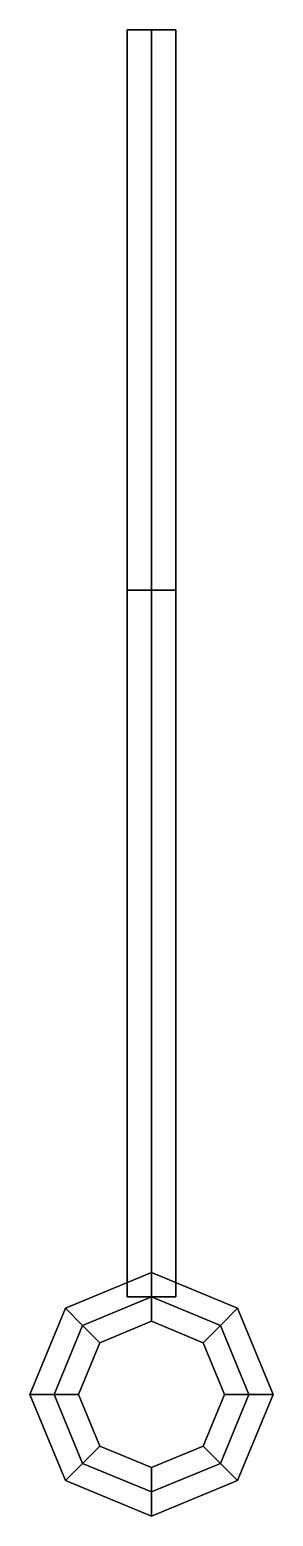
# Model space of a CAD drawing. Extents: x -0.05 to 0.05, y -3.1 to -2.49.
import ezdxf

# ---------------------------------------------------------------- set-up
doc = ezdxf.new("R2010")
doc.units = 0
doc.layers.add('TOW_RING', color=1, linetype='CONTINUOUS')

msp = doc.modelspace()

# ---------------------------------------------------------------- linework, layer by layer
at = {"layer": 'TOW_RING'}
for points in [[(0, -2.49, 0.06), (-0.01, -2.49, 0.05), (-0.01, -2.72, 0.05), (0, -2.72, 0.06)], [(-0.01, -2.49, 0.05), (0, -2.49, 0.04), (0, -2.72, 0.04), (-0.01, -2.72, 0.05)], [(0.01, -2.49, 0.05), (0, -2.49, 0.04), (-0.01, -2.49, 0.05), (0, -2.49, 0.06)], [(0.01, -2.49, 0.05), (0, -2.49, 0.06), (0, -2.72, 0.06), (0.01, -2.72, 0.05)], [(0, -2.49, 0.04), (0.01, -2.49, 0.05), (0.01, -2.72, 0.05), (0, -2.72, 0.04)], [(0, -2.72, 0.06), (-0.01, -2.72, 0.05), (-0.01, -3.01, 0.27), (0, -3.01, 0.28)], [(-0.01, -2.72, 0.05), (0, -2.72, 0.04), (0, -3.01, 0.26), (-0.01, -3.01, 0.27)], [(0.01, -2.72, 0.05), (0, -2.72, 0.06), (0, -3.01, 0.28), (0.01, -3.01, 0.27)], [(0, -2.72, 0.04), (0.01, -2.72, 0.05), (0.01, -3.01, 0.27), (0, -3.01, 0.26)], [(-0.03536, -3.01464, 0.27), (-0.02828, -3.02172, 0.28), (0, -3.01, 0.28), (0, -3, 0.27)], [(-0.02828, -3.02172, 0.26), (-0.03536, -3.01464, 0.27), (0, -3, 0.27), (0, -3.01, 0.26)], [(0, -3, 0.27), (0, -3.01, 0.28), (0.02828, -3.02172, 0.28), (0.03536, -3.01464, 0.27)], [(0, -3.01, 0.26), (0, -3, 0.27), (0.03536, -3.01464, 0.27), (0.02828, -3.02172, 0.26)], [(-0.02828, -3.02172, 0.28), (-0.02121, -3.02879, 0.27), (0, -3.02, 0.27), (0, -3.01, 0.28)], [(-0.02121, -3.02879, 0.27), (-0.02828, -3.02172, 0.26), (0, -3.01, 0.26), (0, -3.02, 0.27)], [(0, -3.01, 0.28), (0, -3.02, 0.27), (0.02121, -3.02879, 0.27), (0.02828, -3.02172, 0.28)], [(0, -3.02, 0.27), (0, -3.01, 0.26), (0.02828, -3.02172, 0.26), (0.02121, -3.02879, 0.27)], [(-0.05, -3.05, 0.27), (-0.04, -3.05, 0.28), (-0.02828, -3.02172, 0.28), (-0.03536, -3.01464, 0.27)], [(-0.04, -3.05, 0.26), (-0.05, -3.05, 0.27), (-0.03536, -3.01464, 0.27), (-0.02828, -3.02172, 0.26)], [(0.03536, -3.01464, 0.27), (0.02828, -3.02172, 0.28), (0.04, -3.05, 0.28), (0.05, -3.05, 0.27)], [(0.02828, -3.02172, 0.26), (0.03536, -3.01464, 0.27), (0.05, -3.05, 0.27), (0.04, -3.05, 0.26)], [(-0.04, -3.05, 0.28), (-0.03, -3.05, 0.27), (-0.02121, -3.02879, 0.27), (-0.02828, -3.02172, 0.28)], [(-0.03, -3.05, 0.27), (-0.04, -3.05, 0.26), (-0.02828, -3.02172, 0.26), (-0.02121, -3.02879, 0.27)], [(0.02828, -3.02172, 0.28), (0.02121, -3.02879, 0.27), (0.03, -3.05, 0.27), (0.04, -3.05, 0.28)], [(0.02121, -3.02879, 0.27), (0.02828, -3.02172, 0.26), (0.04, -3.05, 0.26), (0.03, -3.05, 0.27)], [(-0.03536, -3.08536, 0.27), (-0.02828, -3.07828, 0.28), (-0.04, -3.05, 0.28), (-0.05, -3.05, 0.27)], [(-0.02828, -3.07828, 0.26), (-0.03536, -3.08536, 0.27), (-0.05, -3.05, 0.27), (-0.04, -3.05, 0.26)], [(-0.02828, -3.07828, 0.28), (-0.02121, -3.07121, 0.27), (-0.03, -3.05, 0.27), (-0.04, -3.05, 0.28)], [(-0.02121, -3.07121, 0.27), (-0.02828, -3.07828, 0.26), (-0.04, -3.05, 0.26), (-0.03, -3.05, 0.27)], [(0.04, -3.05, 0.28), (0.03, -3.05, 0.27), (0.02121, -3.07121, 0.27), (0.02828, -3.07828, 0.28)], [(0.03, -3.05, 0.27), (0.04, -3.05, 0.26), (0.02828, -3.07828, 0.26), (0.02121, -3.07121, 0.27)], [(0.05, -3.05, 0.27), (0.04, -3.05, 0.28), (0.02828, -3.07828, 0.28), (0.03536, -3.08536, 0.27)], [(0.04, -3.05, 0.26), (0.05, -3.05, 0.27), (0.03536, -3.08536, 0.27), (0.02828, -3.07828, 0.26)], [(0, -3.09, 0.28), (0, -3.08, 0.27), (-0.02121, -3.07121, 0.27), (-0.02828, -3.07828, 0.28)], [(0, -3.08, 0.27), (0, -3.09, 0.26), (-0.02828, -3.07828, 0.26), (-0.02121, -3.07121, 0.27)], [(0.02828, -3.07828, 0.28), (0.02121, -3.07121, 0.27), (0, -3.08, 0.27), (0, -3.09, 0.28)], [(0.02121, -3.07121, 0.27), (0.02828, -3.07828, 0.26), (0, -3.09, 0.26), (0, -3.08, 0.27)], [(0, -3.1, 0.27), (0, -3.09, 0.28), (-0.02828, -3.07828, 0.28), (-0.03536, -3.08536, 0.27)], [(0, -3.09, 0.26), (0, -3.1, 0.27), (-0.03536, -3.08536, 0.27), (-0.02828, -3.07828, 0.26)], [(0.03536, -3.08536, 0.27), (0.02828, -3.07828, 0.28), (0, -3.09, 0.28), (0, -3.1, 0.27)], [(0.02828, -3.07828, 0.26), (0.03536, -3.08536, 0.27), (0, -3.1, 0.27), (0, -3.09, 0.26)]]:
    msp.add_3dface(points, dxfattribs=at)

doc.saveas('drawing.dxf')
